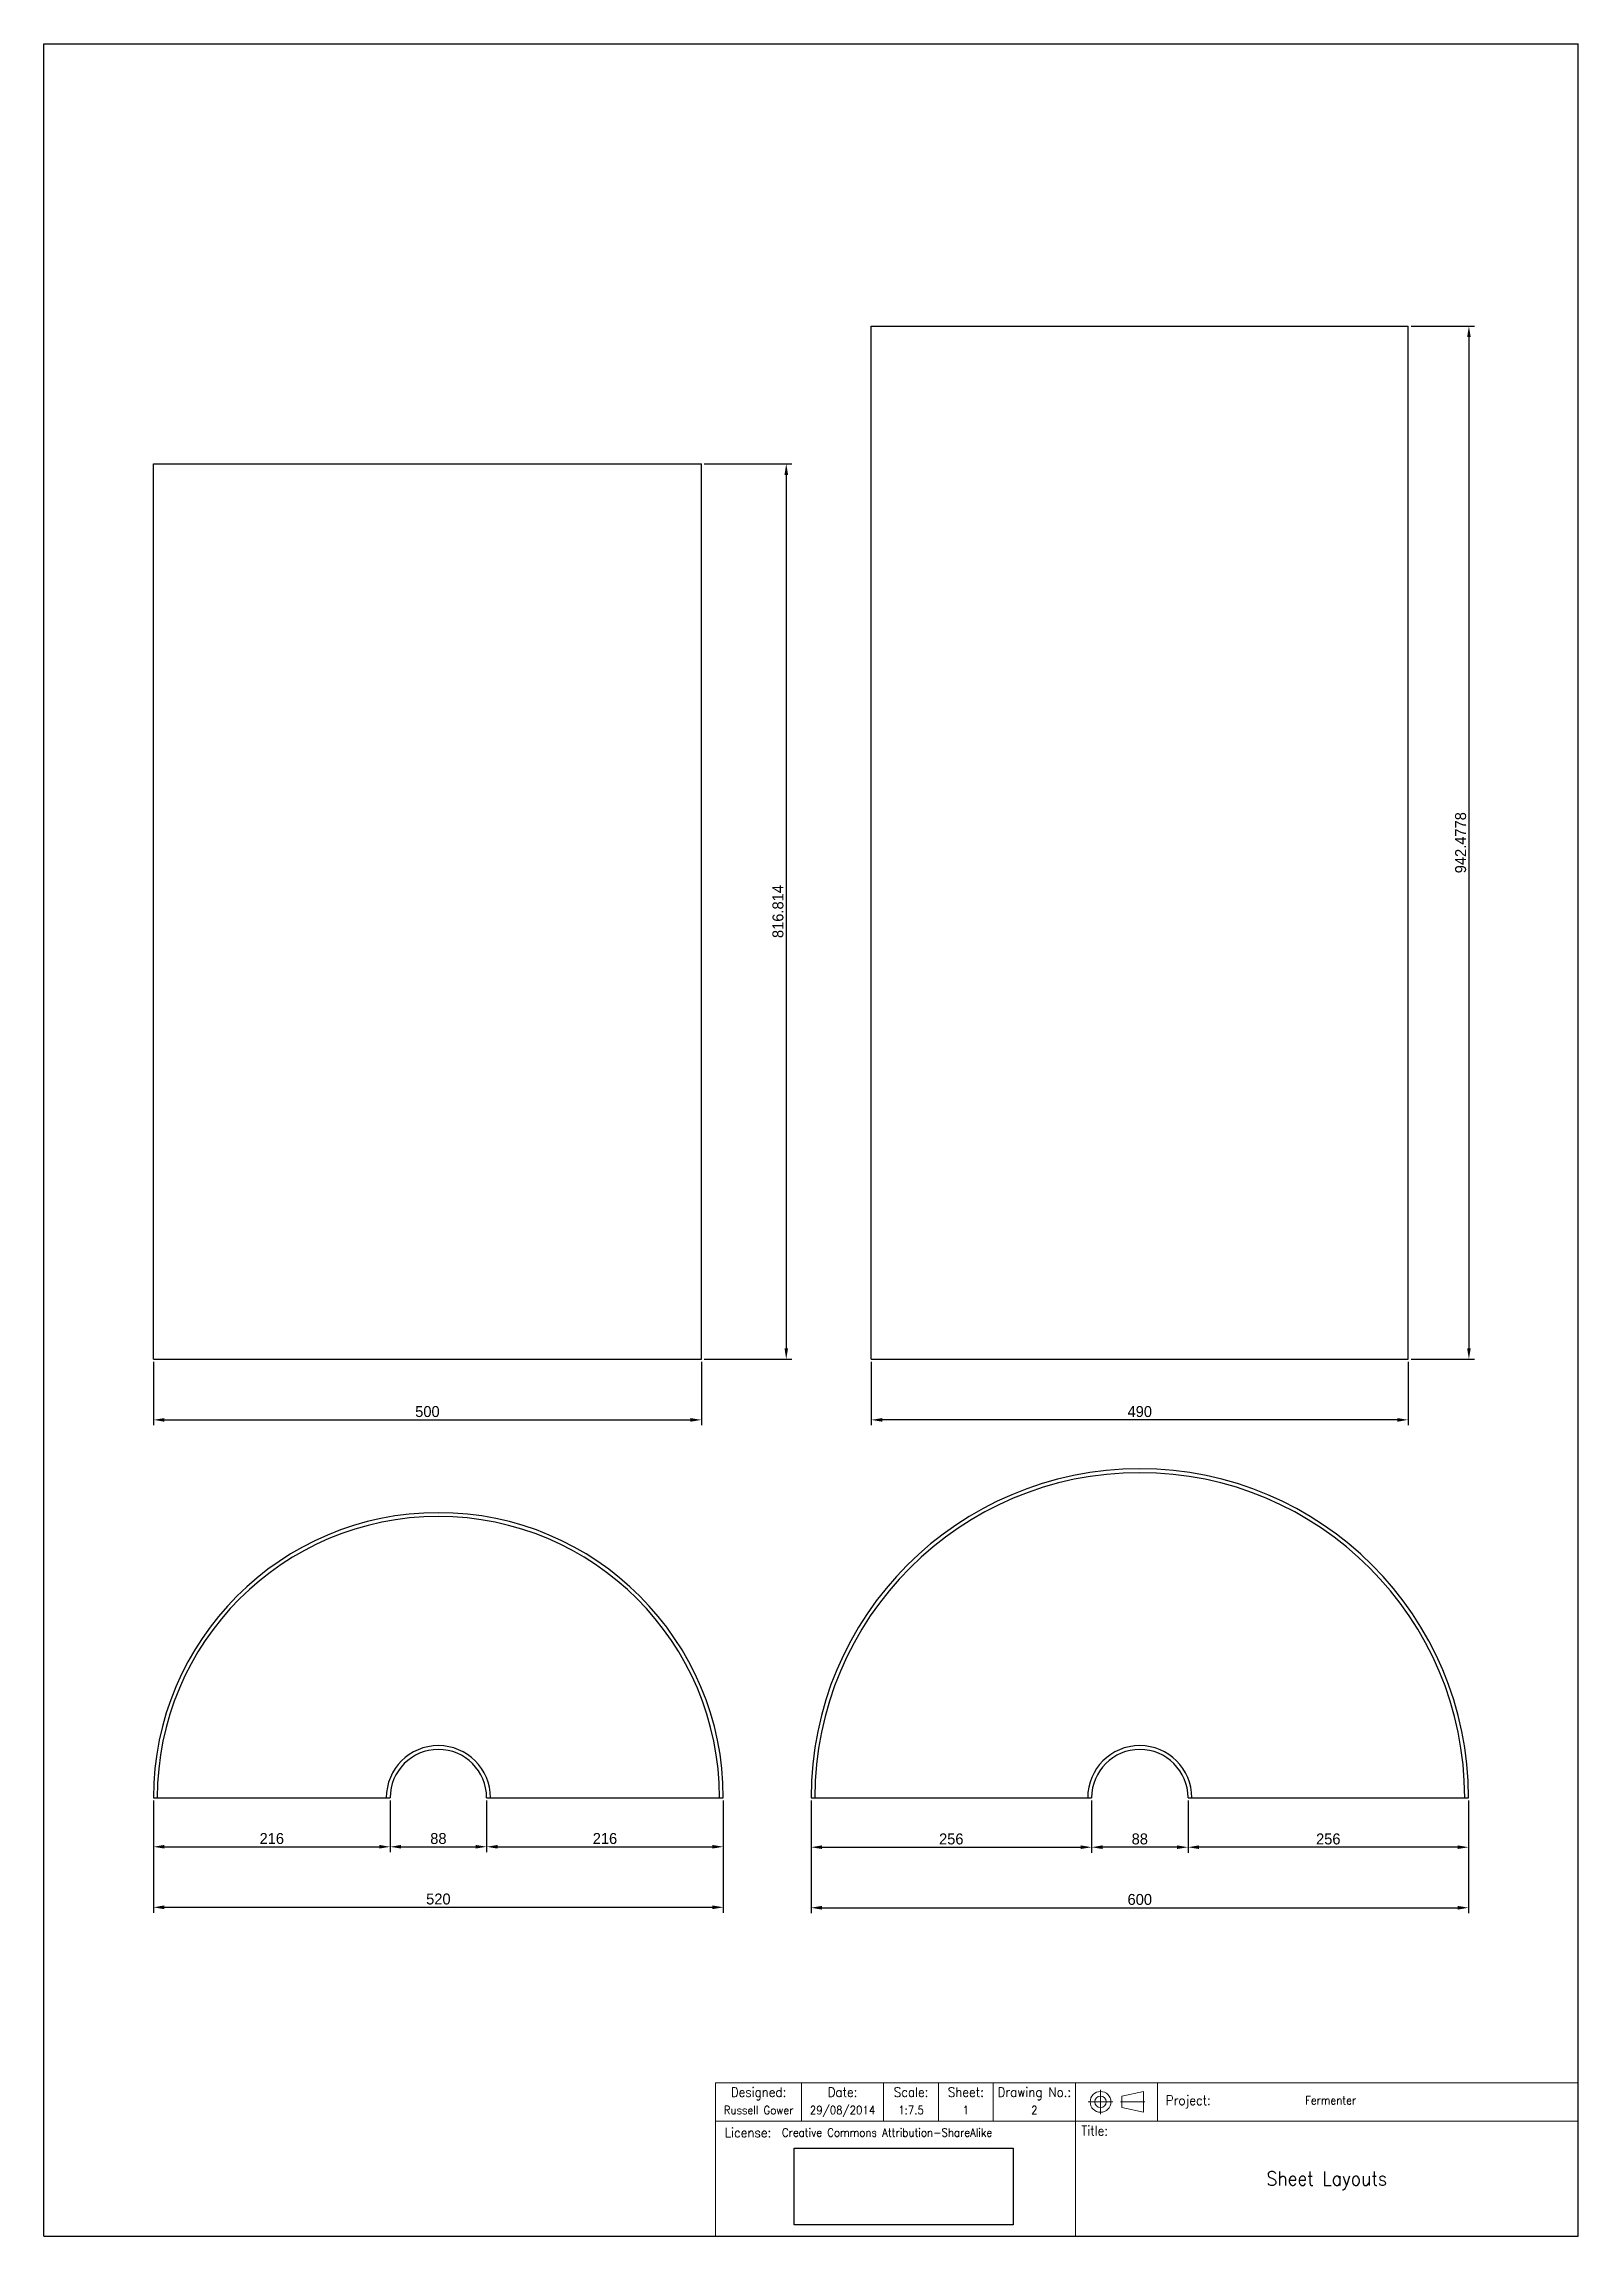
# Model space of a CAD drawing. Header units: millimetres. Extents: x -100 to 1300, y -400 to 1600.
import ezdxf
from ezdxf.enums import TextEntityAlignment as Align

# ---------------------------------------------------------------- set-up
doc = ezdxf.new("R2010")
doc.units = ezdxf.units.MM
doc.linetypes.add('DASHDOT2', pattern=[12, 6, -2.95, 0.1, -2.95])
doc.layers.get('0').update_dxf_attribs({"lineweight": 25, "true_color": 0xffffff})
for name, color, linetype, lineweight, true_color in [('9.1 Drawing sheet', 178, 'Continuous', 9, 0x000000), ('Dimensions', 6, 'Continuous', 25, 0xff00ff), ('Page', 178, 'Continuous', 25, 0x000000), ('Plasma', 3, 'Continuous', 25, 0x00ff00)]:
    doc.layers.add(name, color=color, linetype=linetype, lineweight=lineweight, true_color=true_color)
doc.styles.add('textstyle0', font='Standard')
doc.styles.add('textstyle1', font='Standard')
doc.styles.add('textstyle10', font='Standard')
doc.styles.add('textstyle11', font='Standard')
doc.styles.add('textstyle12', font='Standard')
doc.styles.add('textstyle13', font='Standard')
doc.styles.add('textstyle14', font='Standard')
doc.styles.add('textstyle15', font='Standard')
doc.styles.add('textstyle16', font='Standard')
doc.styles.add('textstyle17', font='Standard')
doc.styles.add('textstyle18', font='Standard')
doc.styles.add('textstyle19', font='Standard')
doc.styles.add('textstyle2', font='Standard')
doc.styles.add('textstyle20', font='Standard')
doc.styles.add('textstyle21', font='Standard')
doc.styles.add('textstyle22', font='Standard')
doc.styles.add('textstyle23', font='Standard')
doc.styles.add('textstyle3', font='Standard')
doc.styles.add('textstyle4', font='Standard')
doc.styles.add('textstyle5', font='Standard')
doc.styles.add('textstyle6', font='Standard')
doc.styles.add('textstyle7', font='Standard')
doc.styles.add('textstyle8', font='Standard')
doc.styles.add('textstyle9', font='Standard')
doc.dimstyles.new('QCADDimStyle', dxfattribs={"dimtxt": 10, "dimasz": 10, "dimexe": 5, "dimexo": 2.5, "dimgap": 2.5, "dimtad": 1, "dimtoh": 1, "dimdec": 4, "dimzin": 0, "dimdsep": 46, "dimtxsty": 'Standard', "dimcen": 0.09, "dimadec": 0, "dimazin": 0, "dimtfac": 1, "dimtdec": 4, "dimtofl": 0, "dimtmove": 0, "dimatfit": 3, "dimfxl": 1, "dimtolj": 1, "dimtzin": 0, "dimarcsym": 0})
picture_1 = doc.add_image_def('image1.png', size_in_pixel=(403, 141))

# ---------------------------------------------------------------- blocks, each defined once
blk = doc.blocks.new('*D2')
at = {"layer": 'Defpoints', "color": 0}
for p in [(0, 0), (520, 0), (520, -100)]:
    blk.add_point(p, dxfattribs=at)
at = {"layer": 'Dimensions', "color": 0, "lineweight": -2}
for p, q in [((0, -2.5), (0, -105)), ((520, -2.5), (520, -105)), ((10, -100), (510, -100))]:
    blk.add_line(p, q, dxfattribs=at)
at = {"layer": 'Dimensions', "color": 0}
for points in [[(10, -98.3), (10, -101.7), (0, -100)], [(510, -101.7), (510, -98.3), (520, -100)]]:
    blk.add_solid(points, dxfattribs=at)
at = {"layer": 'Dimensions', "color": 0, "insert": (260, -92.5), "char_height": 10, "attachment_point": 5}
blk.add_mtext('\\A1;520', dxfattribs=at)
blk = doc.blocks.new('*D3')
at = {"layer": 'Defpoints', "color": 0}
for p in [(600, 0), (1200, 0), (1200, -100.4)]:
    blk.add_point(p, dxfattribs=at)
at = {"layer": 'Dimensions', "color": 0, "lineweight": -2}
for p, q in [((600, -2.5), (600, -105.4)), ((1200, -2.5), (1200, -105.4)), ((610, -100.4), (1190, -100.4))]:
    blk.add_line(p, q, dxfattribs=at)
at = {"layer": 'Dimensions', "color": 0}
for points in [[(610, -98.7), (610, -102.1), (600, -100.4)], [(1190, -102.1), (1190, -98.7), (1200, -100.4)]]:
    blk.add_solid(points, dxfattribs=at)
at = {"layer": 'Dimensions', "color": 0, "insert": (900, -92.9), "char_height": 10, "attachment_point": 5}
blk.add_mtext('\\A1;600', dxfattribs=at)
blk = doc.blocks.new('*D4')
at = {"layer": 'Defpoints', "color": 0}
for p in [(0, 0), (216, 0), (216, -44.8)]:
    blk.add_point(p, dxfattribs=at)
at = {"layer": 'Dimensions', "color": 0, "lineweight": -2}
for p, q in [((0, -2.5), (0, -49.8)), ((216, -2.5), (216, -49.8)), ((10, -44.8), (206, -44.8))]:
    blk.add_line(p, q, dxfattribs=at)
at = {"layer": 'Dimensions', "color": 0}
for points in [[(10, -43.1), (10, -46.4), (0, -44.8)], [(206, -46.4), (206, -43.1), (216, -44.8)]]:
    blk.add_solid(points, dxfattribs=at)
at = {"layer": 'Dimensions', "color": 0, "insert": (108, -37.3), "char_height": 10, "attachment_point": 5}
blk.add_mtext('\\A1;216', dxfattribs=at)
blk = doc.blocks.new('*D5')
at = {"layer": 'Defpoints', "color": 0}
for p in [(216, 0), (304, 0), (304, -44.8)]:
    blk.add_point(p, dxfattribs=at)
at = {"layer": 'Dimensions', "color": 0, "lineweight": -2}
for p, q in [((216, -2.5), (216, -49.8)), ((304, -2.5), (304, -49.8)), ((226, -44.8), (294, -44.8))]:
    blk.add_line(p, q, dxfattribs=at)
at = {"layer": 'Dimensions', "color": 0}
for points in [[(226, -43.1), (226, -46.4), (216, -44.8)], [(294, -46.4), (294, -43.1), (304, -44.8)]]:
    blk.add_solid(points, dxfattribs=at)
at = {"layer": 'Dimensions', "color": 0, "insert": (260, -37.3), "char_height": 10, "attachment_point": 5}
blk.add_mtext('\\A1;88', dxfattribs=at)
blk = doc.blocks.new('*D6')
at = {"layer": 'Defpoints', "color": 0}
for p in [(304, 0), (520, 0), (520, -44.8)]:
    blk.add_point(p, dxfattribs=at)
at = {"layer": 'Dimensions', "color": 0, "lineweight": -2}
for p, q in [((304, -2.5), (304, -49.8)), ((520, -2.5), (520, -49.8)), ((314, -44.8), (510, -44.8))]:
    blk.add_line(p, q, dxfattribs=at)
at = {"layer": 'Dimensions', "color": 0}
for points in [[(314, -43.1), (314, -46.4), (304, -44.8)], [(510, -46.4), (510, -43.1), (520, -44.8)]]:
    blk.add_solid(points, dxfattribs=at)
at = {"layer": 'Dimensions', "color": 0, "insert": (412, -37.3), "char_height": 10, "attachment_point": 5}
blk.add_mtext('\\A1;216', dxfattribs=at)
blk = doc.blocks.new('*D7')
at = {"layer": 'Defpoints', "color": 0}
for p in [(600, 0), (856, 0), (856, -45.2)]:
    blk.add_point(p, dxfattribs=at)
at = {"layer": 'Dimensions', "color": 0, "lineweight": -2}
for p, q in [((600, -2.5), (600, -50.2)), ((856, -2.5), (856, -50.2)), ((610, -45.2), (846, -45.2))]:
    blk.add_line(p, q, dxfattribs=at)
at = {"layer": 'Dimensions', "color": 0}
for points in [[(610, -43.5), (610, -46.8), (600, -45.2)], [(846, -46.8), (846, -43.5), (856, -45.2)]]:
    blk.add_solid(points, dxfattribs=at)
at = {"layer": 'Dimensions', "color": 0, "insert": (728, -37.7), "char_height": 10, "attachment_point": 5}
blk.add_mtext('\\A1;256', dxfattribs=at)
blk = doc.blocks.new('*D8')
at = {"layer": 'Defpoints', "color": 0}
for p in [(856, 0), (944, 0), (856, -45.2)]:
    blk.add_point(p, dxfattribs=at)
at = {"layer": 'Dimensions', "color": 0, "lineweight": -2}
for p, q in [((856, -2.5), (856, -50.2)), ((944, -2.5), (944, -50.2)), ((934, -45.2), (866, -45.2))]:
    blk.add_line(p, q, dxfattribs=at)
at = {"layer": 'Dimensions', "color": 0}
for points in [[(866, -43.5), (866, -46.8), (856, -45.2)], [(934, -46.8), (934, -43.5), (944, -45.2)]]:
    blk.add_solid(points, dxfattribs=at)
at = {"layer": 'Dimensions', "color": 0, "insert": (900, -37.7), "char_height": 10, "attachment_point": 5}
blk.add_mtext('\\A1;88', dxfattribs=at)
blk = doc.blocks.new('*D9')
at = {"layer": 'Defpoints', "color": 0}
for p in [(944, 0), (1200, 0), (944, -45.2)]:
    blk.add_point(p, dxfattribs=at)
at = {"layer": 'Dimensions', "color": 0, "lineweight": -2}
for p, q in [((944, -2.5), (944, -50.2)), ((1200, -2.5), (1200, -50.2)), ((1190, -45.2), (954, -45.2))]:
    blk.add_line(p, q, dxfattribs=at)
at = {"layer": 'Dimensions', "color": 0}
for points in [[(954, -43.5), (954, -46.8), (944, -45.2)], [(1190, -46.8), (1190, -43.5), (1200, -45.2)]]:
    blk.add_solid(points, dxfattribs=at)
at = {"layer": 'Dimensions', "color": 0, "insert": (1072, -37.7), "char_height": 10, "attachment_point": 5}
blk.add_mtext('\\A1;256', dxfattribs=at)
blk = doc.blocks.new('*D10')
at = {"layer": 'Defpoints', "color": 0}
for p in [(0, 400), (500, 400), (500, 344.7)]:
    blk.add_point(p, dxfattribs=at)
at = {"layer": 'Dimensions', "color": 0, "lineweight": -2}
for p, q in [((0, 397.5), (0, 339.7)), ((500, 397.5), (500, 339.7)), ((10, 344.7), (490, 344.7))]:
    blk.add_line(p, q, dxfattribs=at)
at = {"layer": 'Dimensions', "color": 0}
for points in [[(10, 346.3), (10, 343), (0, 344.7)], [(490, 343), (490, 346.3), (500, 344.7)]]:
    blk.add_solid(points, dxfattribs=at)
at = {"layer": 'Dimensions', "color": 0, "insert": (250, 352.2), "char_height": 10, "attachment_point": 5}
blk.add_mtext('\\A1;500', dxfattribs=at)
blk = doc.blocks.new('*D11')
at = {"layer": 'Defpoints', "color": 0}
for p in [(655, 400), (1145, 400), (655, 344.7)]:
    blk.add_point(p, dxfattribs=at)
at = {"layer": 'Dimensions', "color": 0, "lineweight": -2}
for p, q in [((655, 397.5), (655, 339.7)), ((1145, 397.5), (1145, 339.7)), ((1135, 344.7), (665, 344.7))]:
    blk.add_line(p, q, dxfattribs=at)
at = {"layer": 'Dimensions', "color": 0}
for points in [[(665, 346.3), (665, 343), (655, 344.7)], [(1135, 343), (1135, 346.3), (1145, 344.7)]]:
    blk.add_solid(points, dxfattribs=at)
at = {"layer": 'Dimensions', "color": 0, "insert": (900, 352.2), "char_height": 10, "attachment_point": 5}
blk.add_mtext('\\A1;490', dxfattribs=at)
blk = doc.blocks.new('*D12')
at = {"layer": 'Defpoints', "color": 0}
for p in [(500, 1216.8), (500, 400), (577.4, 400)]:
    blk.add_point(p, dxfattribs=at)
at = {"layer": 'Dimensions', "color": 0, "lineweight": -2}
for p, q in [((502.5, 1216.8), (582.4, 1216.8)), ((577.4, 1206.8), (577.4, 410)), ((502.5, 400), (582.4, 400))]:
    blk.add_line(p, q, dxfattribs=at)
at = {"layer": 'Dimensions', "color": 0}
for points in [[(579.1, 1206.8), (575.8, 1206.8), (577.4, 1216.8)], [(575.8, 410), (579.1, 410), (577.4, 400)]]:
    blk.add_solid(points, dxfattribs=at)
at = {"layer": 'Dimensions', "color": 0, "insert": (569.9, 808.4), "char_height": 10, "attachment_point": 5, "rotation": 90}
blk.add_mtext('\\A1;816.814', dxfattribs=at)
blk = doc.blocks.new('*D13')
at = {"layer": 'Defpoints', "color": 0}
for p in [(1145, 1342.5), (1145, 400), (1200.3, 400)]:
    blk.add_point(p, dxfattribs=at)
at = {"layer": 'Dimensions', "color": 0, "lineweight": -2}
for p, q in [((1147.5, 1342.5), (1205.3, 1342.5)), ((1200.3, 1332.5), (1200.3, 410)), ((1147.5, 400), (1205.3, 400))]:
    blk.add_line(p, q, dxfattribs=at)
at = {"layer": 'Dimensions', "color": 0}
for points in [[(1202, 1332.5), (1198.7, 1332.5), (1200.3, 1342.5)], [(1198.7, 410), (1202, 410), (1200.3, 400)]]:
    blk.add_solid(points, dxfattribs=at)
at = {"layer": 'Dimensions', "color": 0, "insert": (1192.8, 871.2), "char_height": 10, "attachment_point": 5, "rotation": 90}
blk.add_mtext('\\A1;942.4778', dxfattribs=at)
blk = doc.blocks.new('Title_Block')
at = {"layer": '9.1 Drawing sheet'}
for p, q in [((-157.41, 28), (0, 28)), ((-157.41, 28), (-157.41, 0)), ((-141.74, 21), (-141.74, 28)), ((-126.74, 21), (-126.74, 28)), ((-116.74, 21), (-116.74, 28)), ((-106.74, 21), (-106.74, 28)), ((-91.74, 21), (-91.74, 28)), ((-76.74, 21), (-76.74, 28)), ((0, 0), (0, 28)), ((-157.41, 21), (0, 21)), ((-91.74, 0), (-91.74, 21)), ((-157.41, 0), (0, 0))]:
    blk.add_line(p, q, dxfattribs=at)
at = {"layer": '9.1 Drawing sheet', "color": 9, "linetype": 'DASHDOT2', "lineweight": 5, "true_color": 0xc0c0c0}
for p, q in [((-89.39, 24.5), (-84.94, 24.5)), ((-87.16, 22.28), (-87.16, 26.72)), ((-83.54, 24.5), (-79.09, 24.5))]:
    blk.add_line(p, q, dxfattribs=at)
at = {"layer": '9.1 Drawing sheet', "color": 9, "linetype": 'Continuous', "lineweight": 9, "true_color": 0xc0c0c0}
for p, q in [((-79.35, 26.4), (-83.28, 25.55)), ((-83.28, 25.55), (-83.28, 23.45)), ((-79.35, 26.4), (-79.35, 22.6)), ((-83.28, 23.45), (-79.35, 22.6))]:
    blk.add_line(p, q, dxfattribs=at)
for radius in [1.9, 1.05]:
    blk.add_circle((-87.16, 24.5), radius, dxfattribs=at)
at = {"layer": '9.1 Drawing sheet', "linetype": 'Continuous', "lineweight": 0, "width": 96.5681}
for s, insert, char_height, attachment_point, style in [('Designed:', (-149.57, 27.15), 1.738, 2, 'textstyle1'), ('Date:', (-134.24, 27.15), 1.738, 2, 'textstyle2'), ('Scale:', (-121.74, 27.15), 1.738, 2, 'textstyle3'), ('Sheet:', (-111.74, 27.15), 1.738, 2, 'textstyle6'), ('Drawing No.:', (-99.24, 27.15), 1.7382, 2, 'textstyle0'), ('Project:', (-75.25, 24.5), 1.738, 4, 'textstyle14'), ('Title:', (-88.23, 20.11), 1.738, 2, 'textstyle15'), ('License:', (-151.5, 19.77), 1.738, 2, 'textstyle4')]:
    blk.add_mtext(s, dxfattribs=dict(at, insert=insert, char_height=char_height, attachment_point=attachment_point, style=style))
at = {"layer": '9.1 Drawing sheet', "linetype": 'Continuous', "lineweight": 0}
for tag, style, p in [('1. Project', 'textstyle8', (-49.84, 24.79)), ('8. License', 'textstyle5', (-145.3, 18.9))]:
    blk.add_attdef(tag, text='', height=1.5, dxfattribs=dict(at, style=style)).set_placement(p, align=Align.MIDDLE_LEFT)
for tag, height, style, p in [('5. Designed', 1.5, 'textstyle13', (-149.57, 23)), ('4. Drawing Date', 1.5, 'textstyle12', (-134.24, 23)), ('6. Scale', 1.5, 'textstyle11', (-121.74, 23)), ('7. Sheet', 1.5, 'textstyle10', (-111.74, 23)), ('3. Drawing No.', 1.5, 'textstyle9', (-99.24, 23)), ('2. Title', 2.54, 'textstyle7', (-45.87, 10.5))]:
    blk.add_attdef(tag, text='', height=height, dxfattribs=dict(at, style=style)).set_placement(p, align=Align.MIDDLE_CENTER)
image = blk.add_image(picture_1, insert=(-143.1, 2.04), size_in_units=(40, 14))

msp = doc.modelspace()

# ---------------------------------------------------------------- linework, layer by layer
for p, q in [((655, 400), (655, 1342.4778)), ((655, 1342.4778), (1145, 1342.4778)), ((1145, 400), (1145, 1342.4778)), ((0, 400), (0, 1216.814)), ((0, 1216.814), (500, 1216.814)), ((500, 400), (500, 1216.814)), ((0, 400), (500, 400)), ((655, 400), (1145, 400)), ((0, 0), (216, 0)), ((600, 0), (856, 0)), ((304, 0), (520, 0)), ((944, 0), (1200, 0))]:
    msp.add_line(p, q)
for centre, radius in [((900, 0), 300), ((260, 0), 260), ((260, 0), 44), ((900, 0), 44)]:
    msp.add_arc(centre, radius, 0, 180)
at = {"layer": 'Page'}
for p, q in [((-100, -400), (-100, 1600)), ((-100, 1600), (1300, 1600)), ((1300, -400), (1300, 1600)), ((-100, -400), (1300, -400))]:
    msp.add_line(p, q, dxfattribs=at)
at = {"layer": 'Plasma'}
for p, q in [((3.5, 0), (212.5, 0)), ((307.5, 0), (516.5, 0)), ((603.5, 0), (852.5, 0)), ((947.5, 0), (1196.5, 0))]:
    msp.add_line(p, q, dxfattribs=at)
for centre, radius in [((900, 0), 296.5), ((260, 0), 256.5), ((260, 0), 47.5), ((900, 0), 47.5)]:
    msp.add_arc(centre, radius, 0, 180, dxfattribs=at)

# ---------------------------------------------------------------- block references
at = {"layer": 'Page'}
ref = msp.add_blockref('Title_Block', (1300, -400), dxfattribs=dict(at, xscale=5, yscale=5, zscale=5))
ref.add_attrib('8. License', 'Creative Commons Attribution-ShareAlike ', dxfattribs={"layer": '9.1 Drawing sheet', "lineweight": 0, "height": 7.5, "style": 'textstyle16'}).set_placement((573.48438, -305.5), align=Align.MIDDLE_LEFT)
ref.add_attrib('2. Title', 'Sheet Layouts', dxfattribs={"height": 12.7, "style": 'textstyle17'}).set_placement((1070.65067, -347.5), align=Align.MIDDLE_CENTER)
ref.add_attrib('1. Project', 'Fermenter', dxfattribs={"height": 7.5, "style": 'textstyle18'}).set_placement((1050.8155, -276.05281), align=Align.MIDDLE_LEFT)
ref.add_attrib('3. Drawing No.', '2', dxfattribs={"height": 7.5, "style": 'textstyle19'}).set_placement((803.80133, -285), align=Align.MIDDLE_CENTER)
ref.add_attrib('7. Sheet', '1', dxfattribs={"height": 7.5, "style": 'textstyle20'}).set_placement((741.30133, -285), align=Align.MIDDLE_CENTER)
ref.add_attrib('6. Scale', '1:7.5', dxfattribs={"height": 7.5, "style": 'textstyle21'}).set_placement((691.30133, -285), align=Align.MIDDLE_CENTER)
ref.add_attrib('4. Drawing Date', '29/08/2014', dxfattribs={"height": 7.5, "style": 'textstyle22'}).set_placement((628.80133, -285), align=Align.MIDDLE_CENTER)
ref.add_attrib('5. Designed', 'Russell Gower', dxfattribs={"height": 7.5, "style": 'textstyle23'}).set_placement((552.13504, -285), align=Align.MIDDLE_CENTER)

# ---------------------------------------------------------------- dimensions: what is measured, and where the dimension line sits
at = {"layer": 'Dimensions'}
dim = msp.add_linear_dim(base=(1200.32484, 400), p1=(1145, 1342.4778), p2=(1145, 400), angle=90, dimstyle='QCADDimStyle', override={"dimtxt": 10, "dimasz": 10, "dimexe": 5, "dimexo": 2.5, "dimgap": 2.5, "dimzin": 8, "dimclrd": 0, "dimclre": 0, "dimclrt": 0, "dimazin": 2, "dimtmove": 2}, dxfattribs=at)
dim.commit()
dim.dimension.update_dxf_attribs({"geometry": '*D13', "text_midpoint": (1192.82484, 871.2389), "dimtype": 160})
dim = msp.add_linear_dim(base=(577.4248, 400), p1=(500, 1216.814), p2=(500, 400), angle=90, dimstyle='QCADDimStyle', override={"dimtxt": 10, "dimasz": 10, "dimexe": 5, "dimexo": 2.5, "dimgap": 2.5, "dimzin": 8, "dimclrd": 0, "dimclre": 0, "dimclrt": 0, "dimazin": 2, "dimtmove": 2}, dxfattribs=at)
dim.commit()
dim.dimension.update_dxf_attribs({"geometry": '*D12', "text_midpoint": (569.9248, 808.407)})
for base, p1, p2, picture, middle in [((500, 344.66442), (0, 400), (500, 400), '*D10', (250, 352.16442)), ((520, -100), (0, 0), (520, 0), '*D2', (260, -92.5)), ((216, -44.76161), (0, 0), (216, 0), '*D4', (108, -37.26161)), ((304, -44.76161), (216, 0), (304, 0), '*D5', (260, -37.26161)), ((520, -44.76161), (304, 0), (520, 0), '*D6', (412, -37.26161))]:
    dim = msp.add_linear_dim(base=base, p1=p1, p2=p2, dimstyle='QCADDimStyle', override={"dimtxt": 10, "dimasz": 10, "dimexe": 5, "dimexo": 2.5, "dimgap": 2.5, "dimzin": 8, "dimclrd": 0, "dimclre": 0, "dimclrt": 0, "dimazin": 2, "dimtmove": 2}, dxfattribs=at)
    dim.commit()
    dim.dimension.update_dxf_attribs({"geometry": picture, "text_midpoint": middle})
for base, p1, p2, picture, middle in [((655, 344.66442), (1145, 400), (655, 400), '*D11', (900, 352.16442)), ((1200, -100.41628), (600, 0), (1200, 0), '*D3', (900, -92.91628)), ((856, -45.1779), (600, 0), (856, 0), '*D7', (728, -37.6779)), ((856, -45.1779), (944, 0), (856, 0), '*D8', (900, -37.6779)), ((944, -45.1779), (1200, 0), (944, 0), '*D9', (1072, -37.6779))]:
    dim = msp.add_linear_dim(base=base, p1=p1, p2=p2, dimstyle='QCADDimStyle', override={"dimtxt": 10, "dimasz": 10, "dimexe": 5, "dimexo": 2.5, "dimgap": 2.5, "dimzin": 8, "dimclrd": 0, "dimclre": 0, "dimclrt": 0, "dimazin": 2, "dimtmove": 2}, dxfattribs=at)
    dim.commit()
    dim.dimension.update_dxf_attribs({"geometry": picture, "text_midpoint": middle, "dimtype": 160})

doc.saveas('drawing.dxf')
